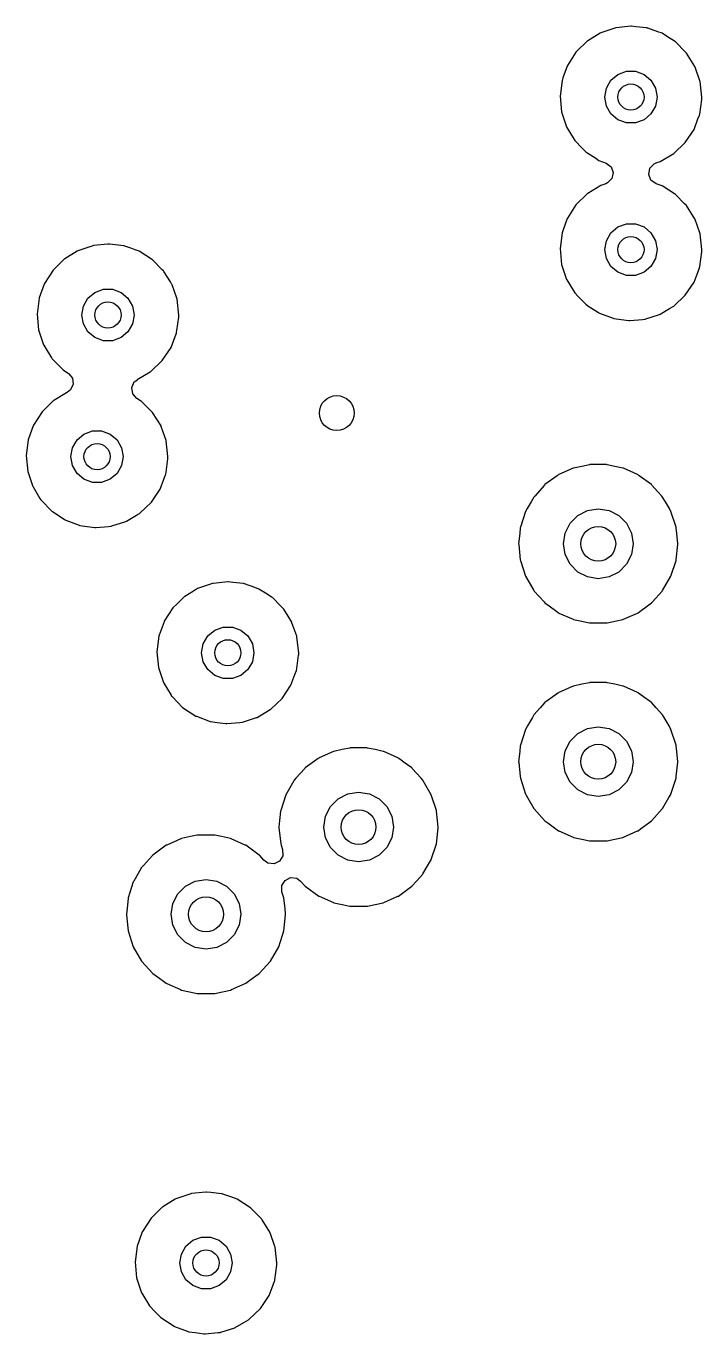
# Model space of a CAD drawing. Extents: x 1.86 to 8.44, y -4.92 to -0.87.
# Drawn here: x 4.968 to 5.273, y -2.837 to -2.247 of the extents above; entities that cross this region are included whole.
import ezdxf

# ---------------------------------------------------------------- set-up
doc = ezdxf.new("R2010")
doc.units = 0
doc.header["$MEASUREMENT"] = 0
doc.layers.add('BLACK', color=7, linetype='CONTINUOUS')

msp = doc.modelspace()

# ---------------------------------------------------------------- linework, layer by layer
at = {"layer": 'BLACK', "linetype": 'CONTINUOUS'}
for p, q in [((5.22719, -2.24975), (5.22166, -2.25316)), ((5.2275, -2.24956), (5.22719, -2.24975)), ((5.23426, -2.24726), (5.2275, -2.24956)), ((5.23454, -2.24723), (5.23426, -2.24726)), ((5.24109, -2.24654), (5.23454, -2.24723)), ((5.23454, -2.24723), (5.23454, -2.24723)), ((5.24137, -2.24651), (5.24109, -2.24654)), ((5.24109, -2.24654), (5.24109, -2.24654)), ((5.24333, -2.24675), (5.24137, -2.24651)), ((5.24818, -2.24732), (5.24333, -2.24675)), ((5.24846, -2.24736), (5.24818, -2.24732)), ((5.24818, -2.24732), (5.24818, -2.24732)), ((5.24872, -2.24745), (5.24846, -2.24736)), ((5.25332, -2.24909), (5.24872, -2.24745)), ((5.24872, -2.24745), (5.24872, -2.24745)), ((5.25518, -2.24975), (5.25332, -2.24909)), ((5.25765, -2.25132), (5.25518, -2.24975)), ((5.22122, -2.2535), (5.2169, -2.25772)), ((5.22142, -2.2533), (5.22122, -2.2535)), ((5.22122, -2.2535), (5.22122, -2.2535)), ((5.22166, -2.25316), (5.22142, -2.2533)), ((5.22166, -2.25316), (5.22166, -2.25316)), ((5.26078, -2.2533), (5.25765, -2.25132)), ((5.26121, -2.25358), (5.26078, -2.2533)), ((5.26141, -2.25378), (5.26121, -2.25358)), ((5.26571, -2.2581), (5.26141, -2.25378)), ((5.26141, -2.25378), (5.26141, -2.25378)), ((5.21632, -2.2583), (5.21245, -2.2643)), ((5.2169, -2.25772), (5.21632, -2.2583)), ((5.26625, -2.25865), (5.26571, -2.2581)), ((5.27003, -2.2647), (5.26625, -2.25865)), ((5.21236, -2.26456), (5.21044, -2.26981)), ((5.21245, -2.2643), (5.21236, -2.26456)), ((5.21236, -2.26456), (5.21236, -2.26456)), ((5.23524, -2.26831), (5.23909, -2.26691)), ((5.23909, -2.26691), (5.24319, -2.26691)), ((5.24319, -2.26691), (5.24705, -2.26831)), ((5.27012, -2.26496), (5.27003, -2.2647)), ((5.27229, -2.27118), (5.27012, -2.26496)), ((5.27012, -2.26496), (5.27012, -2.26496)), ((5.21001, -2.27101), (5.20911, -2.2781)), ((5.21044, -2.26981), (5.21001, -2.27101)), ((5.23004, -2.2745), (5.23209, -2.27095)), ((5.23209, -2.27095), (5.23524, -2.26831)), ((5.24705, -2.26831), (5.25019, -2.27095)), ((5.25019, -2.27095), (5.25224, -2.2745)), ((5.27238, -2.27145), (5.27229, -2.27118)), ((5.27317, -2.27854), (5.27238, -2.27145)), ((5.20911, -2.2781), (5.20981, -2.2852)), ((5.22933, -2.27854), (5.23004, -2.2745)), ((5.23004, -2.28258), (5.22933, -2.27854)), ((5.25224, -2.2745), (5.25295, -2.27854)), ((5.25295, -2.27854), (5.25224, -2.28258)), ((5.27221, -2.28623), (5.27314, -2.27959)), ((5.27314, -2.27959), (5.27316, -2.27944)), ((5.27314, -2.27959), (5.27314, -2.27959)), ((5.27316, -2.27944), (5.27317, -2.27854)), ((5.20981, -2.2852), (5.21206, -2.29198)), ((5.23209, -2.28614), (5.23004, -2.28258)), ((5.25224, -2.28258), (5.25019, -2.28614)), ((5.23524, -2.28877), (5.23209, -2.28614)), ((5.23909, -2.29017), (5.23524, -2.28877)), ((5.24319, -2.29017), (5.23909, -2.29017)), ((5.24705, -2.28877), (5.24319, -2.29017)), ((5.25019, -2.28614), (5.24705, -2.28877)), ((5.26963, -2.29319), (5.27143, -2.28844)), ((5.27143, -2.28844), (5.27207, -2.28677)), ((5.27207, -2.28677), (5.27217, -2.28651)), ((5.27207, -2.28677), (5.27207, -2.28677)), ((5.27217, -2.28651), (5.27221, -2.28623)), ((5.21206, -2.29198), (5.21221, -2.29222)), ((5.21221, -2.29222), (5.21221, -2.29222)), ((5.21221, -2.29222), (5.21505, -2.29691)), ((5.21505, -2.29691), (5.21576, -2.29809)), ((5.26568, -2.29913), (5.26963, -2.29319)), ((5.21576, -2.29809), (5.21596, -2.29829)), ((5.21596, -2.29829), (5.21596, -2.29829)), ((5.21596, -2.29829), (5.21898, -2.30142)), ((5.21898, -2.30142), (5.22072, -2.30322)), ((5.22072, -2.30322), (5.2217, -2.30387)), ((5.26051, -2.30406), (5.26568, -2.29913)), ((5.2217, -2.30387), (5.22523, -2.30617)), ((5.22523, -2.30617), (5.2267, -2.30713)), ((5.2267, -2.30713), (5.22992, -2.30833)), ((5.22992, -2.30833), (5.23216, -2.31001)), ((5.24974, -2.3107), (5.25169, -2.30869)), ((5.25169, -2.30869), (5.2526, -2.30829)), ((5.2526, -2.30829), (5.25437, -2.30771)), ((5.25437, -2.30771), (5.26051, -2.30406)), ((5.23216, -2.31001), (5.23314, -2.31262)), ((5.23314, -2.31262), (5.23255, -2.31536)), ((5.24919, -2.31344), (5.24974, -2.3107)), ((5.2502, -2.31604), (5.24919, -2.31344)), ((5.22557, -2.31965), (5.22166, -2.32205)), ((5.2275, -2.31846), (5.22557, -2.31965)), ((5.22936, -2.31782), (5.2275, -2.31846)), ((5.22979, -2.31768), (5.22936, -2.31782)), ((5.23057, -2.31733), (5.22979, -2.31768)), ((5.23255, -2.31536), (5.23057, -2.31733)), ((5.25247, -2.31768), (5.2502, -2.31604)), ((5.253, -2.31787), (5.25247, -2.31768)), ((5.25518, -2.31865), (5.253, -2.31787)), ((5.25819, -2.32056), (5.25518, -2.31865)), ((5.26082, -2.32222), (5.25819, -2.32056)), ((5.21656, -2.32696), (5.21632, -2.3272)), ((5.22122, -2.32239), (5.21656, -2.32696)), ((5.22142, -2.3222), (5.22122, -2.32239)), ((5.22122, -2.32239), (5.22122, -2.32239)), ((5.22166, -2.32205), (5.22142, -2.3222)), ((5.22166, -2.32205), (5.22166, -2.32205)), ((5.26121, -2.32248), (5.26082, -2.32222)), ((5.26141, -2.32267), (5.26121, -2.32248)), ((5.2654, -2.3267), (5.26141, -2.32267)), ((5.26141, -2.32267), (5.26141, -2.32267)), ((5.26625, -2.32754), (5.2654, -2.3267)), ((5.21632, -2.3272), (5.21245, -2.3332)), ((5.26945, -2.33268), (5.26625, -2.32754)), ((5.27003, -2.3336), (5.26945, -2.33268)), ((5.21052, -2.33851), (5.21001, -2.33991)), ((5.21236, -2.33346), (5.21052, -2.33851)), ((5.21245, -2.3332), (5.21236, -2.33346)), ((5.21236, -2.33346), (5.21236, -2.33346)), ((5.23209, -2.33985), (5.23524, -2.33721)), ((5.23524, -2.33721), (5.23909, -2.33581)), ((5.23909, -2.33581), (5.24319, -2.33581)), ((5.24319, -2.33581), (5.24705, -2.33721)), ((5.24705, -2.33721), (5.25019, -2.33985)), ((5.27012, -2.33386), (5.27003, -2.3336)), ((5.27223, -2.33992), (5.27012, -2.33386)), ((5.27012, -2.33386), (5.27012, -2.33386)), ((5.21001, -2.33991), (5.20911, -2.34699)), ((5.22933, -2.34744), (5.23004, -2.3434)), ((5.23004, -2.3434), (5.23209, -2.33985)), ((5.25019, -2.33985), (5.25224, -2.3434)), ((5.25224, -2.3434), (5.25295, -2.34744)), ((5.27238, -2.34034), (5.27223, -2.33992)), ((5.27317, -2.34744), (5.27238, -2.34034)), ((4.99105, -2.34813), (4.98544, -2.35158)), ((4.99128, -2.34798), (4.99105, -2.34813)), ((4.99804, -2.34568), (4.99128, -2.34798)), ((4.99832, -2.34565), (4.99804, -2.34568)), ((5.00487, -2.34497), (4.99832, -2.34565)), ((4.99832, -2.34565), (4.99832, -2.34565)), ((5.00514, -2.34494), (5.00487, -2.34497)), ((5.00487, -2.34497), (5.00487, -2.34497)), ((5.00582, -2.34502), (5.00514, -2.34494)), ((5.01196, -2.34575), (5.00582, -2.34502)), ((5.01224, -2.34578), (5.01196, -2.34575)), ((5.01196, -2.34575), (5.01196, -2.34575)), ((5.0125, -2.34588), (5.01224, -2.34578)), ((5.01564, -2.34699), (5.0125, -2.34588)), ((5.0125, -2.34588), (5.0125, -2.34588)), ((5.01715, -2.34753), (5.01564, -2.34699)), ((5.01896, -2.34818), (5.01715, -2.34753)), ((5.02206, -2.35014), (5.01896, -2.34818)), ((5.02456, -2.35173), (5.02206, -2.35014)), ((5.20911, -2.34699), (5.20981, -2.3541)), ((5.23004, -2.35148), (5.22933, -2.34744)), ((5.25295, -2.34744), (5.25224, -2.35148)), ((5.27221, -2.35513), (5.27314, -2.34849)), ((5.27314, -2.34849), (5.27316, -2.34834)), ((5.27314, -2.34849), (5.27314, -2.34849)), ((5.27316, -2.34834), (5.27317, -2.34744)), ((4.9803, -2.35653), (4.9801, -2.35672)), ((4.985, -2.35192), (4.9803, -2.35653)), ((4.9852, -2.35173), (4.985, -2.35192)), ((4.985, -2.35192), (4.985, -2.35192)), ((4.98544, -2.35158), (4.9852, -2.35173)), ((4.98544, -2.35158), (4.98544, -2.35158)), ((5.02499, -2.352), (5.02456, -2.35173)), ((5.02519, -2.3522), (5.02499, -2.352)), ((5.02946, -2.3565), (5.02519, -2.3522)), ((5.02519, -2.3522), (5.02519, -2.3522)), ((5.03002, -2.35707), (5.02946, -2.3565)), ((5.20981, -2.3541), (5.21206, -2.36088)), ((5.23209, -2.35503), (5.23004, -2.35148)), ((5.23524, -2.35767), (5.23209, -2.35503)), ((5.25019, -2.35503), (5.24705, -2.35767)), ((5.25224, -2.35148), (5.25019, -2.35503)), ((5.27147, -2.35725), (5.27207, -2.35567)), ((5.27207, -2.35567), (5.27217, -2.35541)), ((5.27207, -2.35567), (5.27207, -2.35567)), ((5.27217, -2.35541), (5.27221, -2.35513)), ((4.9801, -2.35672), (4.97623, -2.36273)), ((5.03017, -2.35731), (5.03002, -2.35707)), ((5.0331, -2.36199), (5.03017, -2.35731)), ((5.03381, -2.36313), (5.0331, -2.36199)), ((5.21206, -2.36088), (5.21221, -2.36111)), ((5.21221, -2.36111), (5.21221, -2.36111)), ((5.21221, -2.36111), (5.21501, -2.36574)), ((5.23909, -2.35907), (5.23524, -2.35767)), ((5.24319, -2.35907), (5.23909, -2.35907)), ((5.24705, -2.35767), (5.24319, -2.35907)), ((5.26568, -2.36803), (5.26963, -2.36208)), ((5.26963, -2.36208), (5.27147, -2.35725)), ((4.97613, -2.36299), (4.97388, -2.36918)), ((4.97623, -2.36273), (4.97613, -2.36299)), ((4.97613, -2.36299), (4.97613, -2.36299)), ((4.99587, -2.36938), (4.99902, -2.36674)), ((4.99902, -2.36674), (5.00287, -2.36534)), ((5.00287, -2.36534), (5.00697, -2.36534)), ((5.00697, -2.36534), (5.01083, -2.36674)), ((5.01083, -2.36674), (5.01397, -2.36938)), ((5.0339, -2.36339), (5.03381, -2.36313)), ((5.03601, -2.36944), (5.0339, -2.36339)), ((5.0339, -2.36339), (5.0339, -2.36339)), ((5.21501, -2.36574), (5.21576, -2.36699)), ((5.21576, -2.36699), (5.21596, -2.36718)), ((5.21596, -2.36718), (5.21596, -2.36718)), ((5.21596, -2.36718), (5.21712, -2.36839)), ((5.21712, -2.36839), (5.22072, -2.37212)), ((5.26051, -2.37296), (5.26568, -2.36803)), ((4.97379, -2.36944), (4.97289, -2.37652)), ((4.97388, -2.36918), (4.97379, -2.36944)), ((4.99311, -2.37697), (4.99382, -2.37293)), ((4.99382, -2.37293), (4.99587, -2.36938)), ((5.01397, -2.36938), (5.01602, -2.37293)), ((5.01602, -2.37293), (5.01673, -2.37697)), ((5.03616, -2.36987), (5.03601, -2.36944)), ((5.03695, -2.37697), (5.03616, -2.36987)), ((5.22072, -2.37212), (5.2217, -2.37276)), ((5.2217, -2.37276), (5.22642, -2.37585)), ((5.25437, -2.37661), (5.25859, -2.3741)), ((5.25859, -2.3741), (5.26027, -2.3731)), ((5.26027, -2.3731), (5.26051, -2.37296)), ((5.26027, -2.3731), (5.26027, -2.3731)), ((4.97289, -2.37652), (4.97359, -2.38363)), ((4.99382, -2.38101), (4.99311, -2.37697)), ((5.01673, -2.37697), (5.01602, -2.38101)), ((5.03609, -2.38393), (5.03692, -2.37802)), ((5.03692, -2.37802), (5.03694, -2.37786)), ((5.03692, -2.37802), (5.03692, -2.37802)), ((5.03694, -2.37786), (5.03695, -2.37728)), ((5.03695, -2.37712), (5.03695, -2.37697)), ((5.03695, -2.37728), (5.03695, -2.37712)), ((5.03695, -2.37712), (5.03695, -2.37712)), ((5.22642, -2.37585), (5.2267, -2.37603)), ((5.2267, -2.37603), (5.22696, -2.37613)), ((5.22696, -2.37613), (5.22696, -2.37613)), ((5.22696, -2.37613), (5.23313, -2.37842)), ((5.23313, -2.37842), (5.23313, -2.37842)), ((5.23313, -2.37842), (5.23339, -2.37852)), ((5.23339, -2.37852), (5.23669, -2.37896)), ((5.23669, -2.37896), (5.2402, -2.37943)), ((5.2402, -2.37943), (5.2402, -2.37943)), ((5.2402, -2.37943), (5.24047, -2.37947)), ((5.24047, -2.37947), (5.24075, -2.37944)), ((5.24075, -2.37944), (5.24636, -2.37893)), ((5.24075, -2.37944), (5.24075, -2.37944)), ((5.24636, -2.37893), (5.24758, -2.37882)), ((5.24758, -2.37882), (5.24785, -2.37873)), ((5.24785, -2.37873), (5.25411, -2.3767)), ((5.24785, -2.37873), (5.24785, -2.37873)), ((5.25411, -2.3767), (5.25437, -2.37661)), ((5.25411, -2.3767), (5.25411, -2.3767)), ((4.97359, -2.38363), (4.97584, -2.3904)), ((4.99587, -2.38456), (4.99382, -2.38101)), ((4.99902, -2.3872), (4.99587, -2.38456)), ((5.01397, -2.38456), (5.01083, -2.3872)), ((5.01602, -2.38101), (5.01397, -2.38456)), ((5.03529, -2.38668), (5.03585, -2.38519)), ((5.03585, -2.38519), (5.03595, -2.38493)), ((5.03585, -2.38519), (5.03585, -2.38519)), ((5.03595, -2.38493), (5.03609, -2.38393)), ((4.97584, -2.3904), (4.97599, -2.39064)), ((4.97599, -2.39064), (4.97599, -2.39064)), ((4.97599, -2.39064), (4.9794, -2.39627)), ((5.00287, -2.3886), (4.99902, -2.3872)), ((5.00697, -2.3886), (5.00287, -2.3886)), ((5.01083, -2.3872), (5.00697, -2.3886)), ((5.02946, -2.39756), (5.03341, -2.39161)), ((5.03341, -2.39161), (5.03529, -2.38668)), ((4.9794, -2.39627), (4.97954, -2.39651)), ((4.97954, -2.39651), (4.97973, -2.39671)), ((4.97973, -2.39671), (4.97974, -2.39671)), ((4.97974, -2.39671), (4.98129, -2.39832)), ((5.02429, -2.40248), (5.02946, -2.39756)), ((4.98129, -2.39832), (4.9845, -2.40165)), ((4.9845, -2.40165), (4.98474, -2.4018)), ((4.98474, -2.4018), (4.98474, -2.4018)), ((4.98474, -2.4018), (4.98705, -2.40332)), ((4.98705, -2.40332), (4.98886, -2.40544)), ((5.01815, -2.40614), (5.02405, -2.40263)), ((5.02405, -2.40263), (5.02429, -2.40248)), ((5.02405, -2.40263), (5.02405, -2.40263)), ((4.98924, -2.40821), (4.98806, -2.41075)), ((4.98886, -2.40544), (4.98924, -2.40821)), ((5.01569, -2.40976), (5.01683, -2.40722)), ((5.0161, -2.41253), (5.01569, -2.40976)), ((5.01683, -2.40722), (5.01819, -2.4062)), ((5.01819, -2.4062), (5.01815, -2.40614)), ((4.98052, -2.41556), (4.98028, -2.4157)), ((4.98613, -2.41211), (4.98052, -2.41556)), ((4.98052, -2.41556), (4.98052, -2.41556)), ((4.98636, -2.41196), (4.98613, -2.41211)), ((4.98613, -2.41211), (4.98613, -2.41211)), ((4.9865, -2.41191), (4.98636, -2.41196)), ((4.98806, -2.41075), (4.9865, -2.41191)), ((5.01794, -2.41463), (5.0161, -2.41253)), ((5.01963, -2.4157), (5.01794, -2.41463)), ((4.97518, -2.4207), (4.97131, -2.4267)), ((4.97537, -2.42051), (4.97518, -2.4207)), ((4.98008, -2.4159), (4.97537, -2.42051)), ((4.98028, -2.4157), (4.98008, -2.4159)), ((4.98008, -2.4159), (4.98008, -2.4159)), ((5.02007, -2.41598), (5.01963, -2.4157)), ((5.02027, -2.41618), (5.02007, -2.41598)), ((5.02456, -2.42051), (5.02027, -2.41618)), ((5.02027, -2.41618), (5.02027, -2.41618)), ((5.0251, -2.42105), (5.02456, -2.42051)), ((5.02889, -2.4271), (5.0251, -2.42105)), ((4.97121, -2.42696), (4.96903, -2.43297)), ((4.97131, -2.4267), (4.97121, -2.42696)), ((4.97121, -2.42696), (4.97121, -2.42696)), ((5.02898, -2.42737), (5.02889, -2.4271)), ((5.03114, -2.43359), (5.02898, -2.42737)), ((5.02898, -2.42737), (5.02898, -2.42737)), ((4.96903, -2.43297), (4.96887, -2.43341)), ((4.9889, -2.43691), (4.99095, -2.43335)), ((4.99095, -2.43335), (4.99409, -2.43072)), ((4.99409, -2.43072), (4.99795, -2.42931)), ((4.99795, -2.42931), (5.00205, -2.42931)), ((5.00205, -2.42931), (5.00591, -2.43072)), ((5.00591, -2.43072), (5.00905, -2.43335)), ((5.00905, -2.43335), (5.0111, -2.43691)), ((4.96887, -2.43341), (4.96797, -2.4405)), ((4.98819, -2.44094), (4.9889, -2.43691)), ((5.0111, -2.43691), (5.01181, -2.44094)), ((5.03124, -2.43385), (5.03114, -2.43359)), ((5.03203, -2.44094), (5.03124, -2.43385)), ((4.96797, -2.4405), (4.96867, -2.4476)), ((4.9889, -2.44498), (4.98819, -2.44094)), ((4.99095, -2.44854), (4.9889, -2.44498)), ((5.0111, -2.44498), (5.00905, -2.44854)), ((5.01181, -2.44094), (5.0111, -2.44498)), ((5.03116, -2.44796), (5.032, -2.44199)), ((5.032, -2.44199), (5.03202, -2.44184)), ((5.032, -2.44199), (5.032, -2.44199)), ((5.03202, -2.44184), (5.03203, -2.44094)), ((5.22236, -2.4446), (5.21894, -2.44533)), ((5.22262, -2.44455), (5.22236, -2.4446)), ((5.22236, -2.4446), (5.22236, -2.4446)), ((5.23014, -2.44455), (5.22262, -2.44455)), ((5.23039, -2.4446), (5.23014, -2.44455)), ((5.23381, -2.44533), (5.23039, -2.4446)), ((5.23039, -2.4446), (5.23039, -2.4446)), ((4.96867, -2.4476), (4.97092, -2.45438)), ((4.99409, -2.45117), (4.99095, -2.44854)), ((5.00905, -2.44854), (5.00591, -2.45117)), ((5.02849, -2.45559), (5.03021, -2.45105)), ((5.03021, -2.45105), (5.03093, -2.44917)), ((5.03093, -2.44917), (5.03103, -2.44891)), ((5.03093, -2.44917), (5.03093, -2.44917)), ((5.03103, -2.44891), (5.03116, -2.44796)), ((5.20788, -2.44954), (5.20231, -2.45359)), ((5.20819, -2.44932), (5.20788, -2.44954)), ((5.2084, -2.44917), (5.20819, -2.44932)), ((5.20819, -2.44932), (5.20819, -2.44932)), ((5.20863, -2.44906), (5.2084, -2.44917)), ((5.21503, -2.44622), (5.20863, -2.44906)), ((5.20863, -2.44906), (5.20863, -2.44906)), ((5.21526, -2.44611), (5.21503, -2.44622)), ((5.21503, -2.44622), (5.21503, -2.44622)), ((5.21894, -2.44533), (5.21526, -2.44611)), ((5.23749, -2.44611), (5.23381, -2.44533)), ((5.23773, -2.44622), (5.23749, -2.44611)), ((5.24412, -2.44906), (5.23773, -2.44622)), ((5.23773, -2.44622), (5.23773, -2.44622)), ((5.24436, -2.44917), (5.24412, -2.44906)), ((5.24412, -2.44906), (5.24412, -2.44906)), ((5.24457, -2.44932), (5.24436, -2.44917)), ((5.24487, -2.44954), (5.24457, -2.44932)), ((5.24457, -2.44932), (5.24457, -2.44932)), ((5.25044, -2.45359), (5.24487, -2.44954)), ((4.97092, -2.45438), (4.97107, -2.45462)), ((4.97107, -2.45462), (4.97107, -2.45462)), ((4.97107, -2.45462), (4.9742, -2.4598)), ((4.99795, -2.45258), (4.99409, -2.45117)), ((5.00205, -2.45258), (4.99795, -2.45258)), ((5.00591, -2.45117), (5.00205, -2.45258)), ((5.02454, -2.46153), (5.02849, -2.45559)), ((5.20214, -2.45378), (5.19766, -2.45876)), ((5.20231, -2.45359), (5.20214, -2.45378)), ((5.20214, -2.45378), (5.20214, -2.45378)), ((5.25062, -2.45378), (5.25044, -2.45359)), ((5.25317, -2.45662), (5.25062, -2.45378)), ((5.25062, -2.45378), (5.25062, -2.45378)), ((5.2551, -2.45876), (5.25317, -2.45662)), ((4.9742, -2.4598), (4.97462, -2.46049)), ((4.97462, -2.46049), (4.97958, -2.46563)), ((5.01937, -2.46646), (5.02454, -2.46153)), ((5.19602, -2.46137), (5.19424, -2.46444)), ((5.19728, -2.45918), (5.19602, -2.46137)), ((5.19766, -2.45876), (5.19728, -2.45918)), ((5.25547, -2.45918), (5.2551, -2.45876)), ((5.25674, -2.46137), (5.25547, -2.45918)), ((5.25851, -2.46444), (5.25674, -2.46137)), ((4.97958, -2.46563), (4.97981, -2.46578)), ((4.97981, -2.46578), (4.9851, -2.46924)), ((5.01323, -2.47012), (5.01774, -2.46743)), ((5.01774, -2.46743), (5.01913, -2.4666)), ((5.01913, -2.4666), (5.01937, -2.46646)), ((5.01913, -2.4666), (5.01913, -2.4666)), ((5.19352, -2.46569), (5.1912, -2.47284)), ((5.19424, -2.46444), (5.19352, -2.46569)), ((5.21364, -2.47106), (5.21712, -2.46757)), ((5.21712, -2.46757), (5.22151, -2.46534)), ((5.22151, -2.46534), (5.22638, -2.46457)), ((5.22638, -2.46457), (5.23124, -2.46534)), ((5.23124, -2.46534), (5.23563, -2.46757)), ((5.23563, -2.46757), (5.23912, -2.47106)), ((5.25923, -2.46569), (5.25851, -2.46444)), ((5.26156, -2.47284), (5.25923, -2.46569)), ((4.9851, -2.46924), (4.98556, -2.46954)), ((4.98556, -2.46954), (4.98582, -2.46963)), ((4.98582, -2.46963), (4.98582, -2.46963)), ((4.98582, -2.46963), (4.99199, -2.47193)), ((4.99199, -2.47193), (4.99199, -2.47193)), ((4.99199, -2.47193), (4.99225, -2.47203)), ((4.99225, -2.47203), (4.99555, -2.47247)), ((4.99555, -2.47247), (4.99905, -2.47293)), ((4.99905, -2.47293), (4.99905, -2.47293)), ((4.99905, -2.47293), (4.99933, -2.47297)), ((4.99933, -2.47297), (4.99961, -2.47294)), ((4.99961, -2.47294), (5.00521, -2.47243)), ((4.99961, -2.47294), (4.99961, -2.47294)), ((5.00521, -2.47243), (5.00644, -2.47232)), ((5.00644, -2.47232), (5.0067, -2.47224)), ((5.0067, -2.47224), (5.01297, -2.4702)), ((5.0067, -2.47224), (5.0067, -2.47224)), ((5.01297, -2.4702), (5.01323, -2.47012)), ((5.01297, -2.4702), (5.01297, -2.4702)), ((5.19117, -2.4731), (5.1909, -2.47566)), ((5.1912, -2.47284), (5.19117, -2.4731)), ((5.19117, -2.4731), (5.19117, -2.4731)), ((5.2114, -2.47545), (5.21364, -2.47106)), ((5.23912, -2.47106), (5.24136, -2.47545)), ((5.26158, -2.4731), (5.26156, -2.47284)), ((5.26185, -2.47566), (5.26158, -2.4731)), ((5.26158, -2.4731), (5.26158, -2.4731)), ((5.1909, -2.47566), (5.19041, -2.48031)), ((5.19041, -2.48031), (5.19044, -2.48057)), ((5.19044, -2.48057), (5.19117, -2.48751)), ((5.21063, -2.48031), (5.2114, -2.47545)), ((5.2114, -2.48518), (5.21063, -2.48031)), ((5.24136, -2.47545), (5.24213, -2.48031)), ((5.24213, -2.48031), (5.24136, -2.48518)), ((5.26159, -2.48751), (5.26232, -2.48057)), ((5.26234, -2.48031), (5.26185, -2.47566)), ((5.26232, -2.48057), (5.26234, -2.48031)), ((5.21364, -2.48957), (5.2114, -2.48518)), ((5.24136, -2.48518), (5.23912, -2.48957)), ((5.19117, -2.48751), (5.1912, -2.48779)), ((5.1912, -2.48779), (5.19352, -2.49494)), ((5.21712, -2.49306), (5.21364, -2.48957)), ((5.23912, -2.48957), (5.23563, -2.49306)), ((5.25923, -2.49494), (5.26156, -2.48779)), ((5.26156, -2.48779), (5.26159, -2.48751)), ((5.05218, -2.49824), (5.04542, -2.50054)), ((5.05245, -2.49821), (5.05218, -2.49824)), ((5.059, -2.49753), (5.05245, -2.49821)), ((5.05245, -2.49821), (5.05245, -2.49821)), ((5.05928, -2.4975), (5.059, -2.49753)), ((5.059, -2.49753), (5.059, -2.49753)), ((5.06125, -2.49773), (5.05928, -2.4975)), ((5.06609, -2.49831), (5.06125, -2.49773)), ((5.06637, -2.49834), (5.06609, -2.49831)), ((5.06609, -2.49831), (5.06609, -2.49831)), ((5.06663, -2.49843), (5.06637, -2.49834)), ((5.19352, -2.49494), (5.19728, -2.50145)), ((5.22151, -2.49529), (5.21712, -2.49306)), ((5.22638, -2.49606), (5.22151, -2.49529)), ((5.23124, -2.49529), (5.22638, -2.49606)), ((5.23563, -2.49306), (5.23124, -2.49529)), ((5.25547, -2.50145), (5.25923, -2.49494)), ((5.03957, -2.50414), (5.03933, -2.50429)), ((5.04362, -2.50165), (5.03957, -2.50414)), ((5.03957, -2.50414), (5.03957, -2.50414)), ((5.04542, -2.50054), (5.04362, -2.50165)), ((5.07133, -2.50011), (5.06663, -2.49843)), ((5.06663, -2.49843), (5.06663, -2.49843)), ((5.0731, -2.50074), (5.07133, -2.50011)), ((5.07607, -2.50262), (5.0731, -2.50074)), ((5.07869, -2.50429), (5.07607, -2.50262)), ((5.19728, -2.50145), (5.19746, -2.50165)), ((5.19746, -2.50165), (5.19746, -2.50165)), ((5.19746, -2.50165), (5.2019, -2.50659)), ((5.25085, -2.50659), (5.2553, -2.50165)), ((5.2553, -2.50165), (5.25547, -2.50145)), ((5.2553, -2.50165), (5.2553, -2.50165)), ((5.03423, -2.50928), (5.03036, -2.51528)), ((5.03611, -2.50745), (5.03423, -2.50928)), ((5.03914, -2.50448), (5.03611, -2.50745)), ((5.03933, -2.50429), (5.03914, -2.50448)), ((5.03914, -2.50448), (5.03914, -2.50448)), ((5.07913, -2.50456), (5.07869, -2.50429)), ((5.07932, -2.50476), (5.07913, -2.50456)), ((5.08276, -2.50822), (5.07932, -2.50476)), ((5.07932, -2.50476), (5.07932, -2.50476)), ((5.08416, -2.50963), (5.08276, -2.50822)), ((5.08431, -2.50987), (5.08416, -2.50963)), ((5.08627, -2.51302), (5.08431, -2.50987)), ((5.2019, -2.50659), (5.20231, -2.50704)), ((5.20231, -2.50704), (5.20415, -2.50838)), ((5.20415, -2.50838), (5.20763, -2.51091)), ((5.24512, -2.51091), (5.24861, -2.50838)), ((5.24861, -2.50838), (5.25044, -2.50704)), ((5.25044, -2.50704), (5.25085, -2.50659)), ((5.03027, -2.51555), (5.02808, -2.52156)), ((5.03036, -2.51528), (5.03027, -2.51555)), ((5.03027, -2.51555), (5.03027, -2.51555)), ((5.08794, -2.51569), (5.08627, -2.51302)), ((5.08803, -2.51595), (5.08794, -2.51569)), ((5.09018, -2.5221), (5.08803, -2.51595)), ((5.08803, -2.51595), (5.08803, -2.51595)), ((5.20763, -2.51091), (5.2084, -2.51146)), ((5.2084, -2.51146), (5.20863, -2.51157)), ((5.20863, -2.51157), (5.20863, -2.51157)), ((5.20863, -2.51157), (5.21503, -2.51441)), ((5.21503, -2.51441), (5.21526, -2.51452)), ((5.21526, -2.51452), (5.21816, -2.51513)), ((5.21816, -2.51513), (5.22236, -2.51603)), ((5.22236, -2.51603), (5.22236, -2.51603)), ((5.22236, -2.51603), (5.22262, -2.51608)), ((5.22262, -2.51608), (5.23014, -2.51608)), ((5.23014, -2.51608), (5.23039, -2.51603)), ((5.23039, -2.51603), (5.2346, -2.51513)), ((5.23039, -2.51603), (5.23039, -2.51603)), ((5.2346, -2.51513), (5.23749, -2.51452)), ((5.23749, -2.51452), (5.23773, -2.51441)), ((5.23773, -2.51441), (5.24412, -2.51157)), ((5.24412, -2.51157), (5.24436, -2.51146)), ((5.24412, -2.51157), (5.24412, -2.51157)), ((5.24436, -2.51146), (5.24512, -2.51091)), ((5.02808, -2.52156), (5.02792, -2.522)), ((5.04796, -2.52549), (5.05001, -2.52194)), ((5.05001, -2.52194), (5.05315, -2.5193)), ((5.05315, -2.5193), (5.057, -2.5179)), ((5.057, -2.5179), (5.06111, -2.5179)), ((5.06111, -2.5179), (5.06496, -2.5193)), ((5.06496, -2.5193), (5.0681, -2.52194)), ((5.0681, -2.52194), (5.07015, -2.52549)), ((5.02792, -2.522), (5.02703, -2.52908)), ((5.04724, -2.52953), (5.04796, -2.52549)), ((5.07015, -2.52549), (5.07087, -2.52953)), ((5.09029, -2.52243), (5.09018, -2.5221)), ((5.09109, -2.52953), (5.09029, -2.52243)), ((5.02703, -2.52908), (5.02772, -2.53619)), ((5.04796, -2.53357), (5.04724, -2.52953)), ((5.05001, -2.53712), (5.04796, -2.53357)), ((5.07015, -2.53357), (5.0681, -2.53712)), ((5.07087, -2.52953), (5.07015, -2.53357)), ((5.09021, -2.53657), (5.09105, -2.53058)), ((5.09105, -2.53058), (5.09107, -2.53042)), ((5.09105, -2.53058), (5.09105, -2.53058)), ((5.09107, -2.53042), (5.09109, -2.52953)), ((5.02772, -2.53619), (5.02998, -2.54296)), ((5.05315, -2.53976), (5.05001, -2.53712)), ((5.0681, -2.53712), (5.06496, -2.53976)), ((5.08754, -2.54417), (5.08937, -2.53937)), ((5.08937, -2.53937), (5.09008, -2.53749)), ((5.09008, -2.53749), (5.09021, -2.53657)), ((5.02998, -2.54296), (5.03012, -2.5432)), ((5.03012, -2.5432), (5.03012, -2.5432)), ((5.03012, -2.5432), (5.03343, -2.54866)), ((5.057, -2.54116), (5.05315, -2.53976)), ((5.06111, -2.54116), (5.057, -2.54116)), ((5.06496, -2.53976), (5.06111, -2.54116)), ((5.08359, -2.55012), (5.08754, -2.54417)), ((5.21503, -2.54464), (5.20863, -2.54749)), ((5.21526, -2.54454), (5.21503, -2.54464)), ((5.21503, -2.54464), (5.21503, -2.54464)), ((5.21894, -2.54375), (5.21526, -2.54454)), ((5.22236, -2.54303), (5.21894, -2.54375)), ((5.22262, -2.54297), (5.22236, -2.54303)), ((5.22236, -2.54303), (5.22236, -2.54303)), ((5.23014, -2.54297), (5.22262, -2.54297)), ((5.23039, -2.54303), (5.23014, -2.54297)), ((5.23381, -2.54375), (5.23039, -2.54303)), ((5.23039, -2.54303), (5.23039, -2.54303)), ((5.23749, -2.54454), (5.23381, -2.54375)), ((5.23773, -2.54464), (5.23749, -2.54454)), ((5.24412, -2.54749), (5.23773, -2.54464)), ((5.23773, -2.54464), (5.23773, -2.54464)), ((5.03343, -2.54866), (5.03368, -2.54907)), ((5.03368, -2.54907), (5.03387, -2.54927)), ((5.03387, -2.54927), (5.03387, -2.54927)), ((5.03387, -2.54927), (5.03631, -2.5518)), ((5.07842, -2.55504), (5.08359, -2.55012)), ((5.20693, -2.54866), (5.20231, -2.55201)), ((5.20819, -2.54775), (5.20693, -2.54866)), ((5.2084, -2.54759), (5.20819, -2.54775)), ((5.20819, -2.54775), (5.20819, -2.54775)), ((5.20863, -2.54749), (5.2084, -2.54759)), ((5.20863, -2.54749), (5.20863, -2.54749)), ((5.24436, -2.54759), (5.24412, -2.54749)), ((5.24412, -2.54749), (5.24412, -2.54749)), ((5.24457, -2.54775), (5.24436, -2.54759)), ((5.24583, -2.54866), (5.24457, -2.54775)), ((5.24457, -2.54775), (5.24457, -2.54775)), ((5.25044, -2.55201), (5.24583, -2.54866)), ((5.03631, -2.5518), (5.03864, -2.55421)), ((5.03864, -2.55421), (5.04461, -2.55812)), ((5.07229, -2.5587), (5.07736, -2.55567)), ((5.07736, -2.55567), (5.07818, -2.55518)), ((5.07818, -2.55518), (5.07842, -2.55504)), ((5.07818, -2.55518), (5.07818, -2.55518)), ((5.2002, -2.55436), (5.19728, -2.5576)), ((5.20214, -2.55221), (5.2002, -2.55436)), ((5.20231, -2.55201), (5.20214, -2.55221)), ((5.20214, -2.55221), (5.20214, -2.55221)), ((5.25062, -2.55221), (5.25044, -2.55201)), ((5.25256, -2.55436), (5.25062, -2.55221)), ((5.25062, -2.55221), (5.25062, -2.55221)), ((5.25547, -2.5576), (5.25256, -2.55436)), ((5.04461, -2.55812), (5.04487, -2.55822)), ((5.04487, -2.55822), (5.04487, -2.55822)), ((5.04487, -2.55822), (5.05105, -2.56051)), ((5.05105, -2.56051), (5.05105, -2.56051)), ((5.05105, -2.56051), (5.05131, -2.56061)), ((5.05131, -2.56061), (5.05422, -2.561)), ((5.05422, -2.561), (5.05811, -2.56152)), ((5.05811, -2.56152), (5.05811, -2.56152)), ((5.05811, -2.56152), (5.05838, -2.56155)), ((5.05838, -2.56155), (5.05866, -2.56153)), ((5.05866, -2.56153), (5.06449, -2.561)), ((5.05866, -2.56153), (5.05866, -2.56153)), ((5.06449, -2.561), (5.0655, -2.56091)), ((5.0655, -2.56091), (5.06576, -2.56082)), ((5.06576, -2.56082), (5.07202, -2.55878)), ((5.06576, -2.56082), (5.06576, -2.56082)), ((5.07202, -2.55878), (5.07229, -2.5587)), ((5.07202, -2.55878), (5.07202, -2.55878)), ((5.1944, -2.56259), (5.19352, -2.56411)), ((5.19665, -2.5587), (5.1944, -2.56259)), ((5.19728, -2.5576), (5.19665, -2.5587)), ((5.22151, -2.56376), (5.22638, -2.56299)), ((5.22638, -2.56299), (5.23124, -2.56376)), ((5.25611, -2.5587), (5.25547, -2.5576)), ((5.25835, -2.56259), (5.25611, -2.5587)), ((5.25923, -2.56411), (5.25835, -2.56259)), ((5.19352, -2.56411), (5.1912, -2.57126)), ((5.21364, -2.56948), (5.21712, -2.566)), ((5.21712, -2.566), (5.22151, -2.56376)), ((5.23124, -2.56376), (5.23563, -2.566)), ((5.23563, -2.566), (5.23912, -2.56948)), ((5.26156, -2.57126), (5.25923, -2.56411)), ((5.10676, -2.57417), (5.10037, -2.57702)), ((5.107, -2.57406), (5.10676, -2.57417)), ((5.10676, -2.57417), (5.10676, -2.57417)), ((5.11067, -2.57328), (5.107, -2.57406)), ((5.1141, -2.57255), (5.11067, -2.57328)), ((5.11435, -2.5725), (5.1141, -2.57255)), ((5.1141, -2.57255), (5.1141, -2.57255)), ((5.12187, -2.5725), (5.11435, -2.5725)), ((5.12212, -2.57255), (5.12187, -2.5725)), ((5.12555, -2.57328), (5.12212, -2.57255)), ((5.12212, -2.57255), (5.12212, -2.57255)), ((5.12922, -2.57406), (5.12555, -2.57328)), ((5.12946, -2.57417), (5.12922, -2.57406)), ((5.13586, -2.57702), (5.12946, -2.57417)), ((5.12946, -2.57417), (5.12946, -2.57417)), ((5.1909, -2.5741), (5.19041, -2.57874)), ((5.19117, -2.57152), (5.1909, -2.5741)), ((5.1912, -2.57126), (5.19117, -2.57152)), ((5.19117, -2.57152), (5.19117, -2.57152)), ((5.21063, -2.57874), (5.2114, -2.57387)), ((5.2114, -2.57387), (5.21364, -2.56948)), ((5.23912, -2.56948), (5.24136, -2.57387)), ((5.24136, -2.57387), (5.24213, -2.57874)), ((5.26158, -2.57152), (5.26156, -2.57126)), ((5.26186, -2.5741), (5.26158, -2.57152)), ((5.26158, -2.57152), (5.26158, -2.57152)), ((5.26234, -2.57874), (5.26186, -2.5741)), ((5.09827, -2.57847), (5.09405, -2.58154)), ((5.09992, -2.57727), (5.09827, -2.57847)), ((5.10013, -2.57712), (5.09992, -2.57727)), ((5.09992, -2.57727), (5.09992, -2.57727)), ((5.10037, -2.57702), (5.10013, -2.57712)), ((5.10037, -2.57702), (5.10037, -2.57702)), ((5.13609, -2.57712), (5.13586, -2.57702)), ((5.13586, -2.57702), (5.13586, -2.57702)), ((5.1363, -2.57727), (5.13609, -2.57712)), ((5.13795, -2.57847), (5.1363, -2.57727)), ((5.1363, -2.57727), (5.1363, -2.57727)), ((5.13832, -2.57874), (5.13795, -2.57847)), ((5.14218, -2.58154), (5.13832, -2.57874)), ((5.19041, -2.57874), (5.19044, -2.579)), ((5.19044, -2.579), (5.19112, -2.58548)), ((5.2114, -2.58361), (5.21063, -2.57874)), ((5.24213, -2.57874), (5.24136, -2.58361)), ((5.26163, -2.58548), (5.26232, -2.579)), ((5.26232, -2.579), (5.26234, -2.57874)), ((5.08983, -2.58622), (5.08901, -2.58713)), ((5.09387, -2.58173), (5.08983, -2.58622)), ((5.09405, -2.58154), (5.09387, -2.58173)), ((5.09387, -2.58173), (5.09387, -2.58173)), ((5.14235, -2.58173), (5.14218, -2.58154)), ((5.14639, -2.58622), (5.14235, -2.58173)), ((5.14235, -2.58173), (5.14235, -2.58173)), ((5.14721, -2.58713), (5.14639, -2.58622)), ((5.19112, -2.58548), (5.1912, -2.58622)), ((5.1912, -2.58622), (5.19352, -2.59337)), ((5.21364, -2.588), (5.2114, -2.58361)), ((5.24136, -2.58361), (5.23912, -2.588)), ((5.25923, -2.59337), (5.26156, -2.58622)), ((5.26156, -2.58622), (5.26163, -2.58548)), ((5.08585, -2.59261), (5.08525, -2.59364)), ((5.08888, -2.58735), (5.08585, -2.59261)), ((5.08901, -2.58713), (5.08888, -2.58735)), ((5.11324, -2.59329), (5.11811, -2.59252)), ((5.11811, -2.59252), (5.12298, -2.59329)), ((5.14734, -2.58735), (5.14721, -2.58713)), ((5.15037, -2.59261), (5.14734, -2.58735)), ((5.15097, -2.59364), (5.15037, -2.59261)), ((5.21712, -2.59148), (5.21364, -2.588)), ((5.22151, -2.59372), (5.21712, -2.59148)), ((5.23563, -2.59148), (5.23124, -2.59372)), ((5.23912, -2.588), (5.23563, -2.59148)), ((5.08525, -2.59364), (5.08293, -2.60079)), ((5.10537, -2.59901), (5.10885, -2.59553)), ((5.10885, -2.59553), (5.11324, -2.59329)), ((5.12298, -2.59329), (5.12737, -2.59553)), ((5.12737, -2.59553), (5.13085, -2.59901)), ((5.15329, -2.60079), (5.15097, -2.59364)), ((5.19352, -2.59337), (5.19365, -2.59359)), ((5.19365, -2.59359), (5.19365, -2.59359)), ((5.19365, -2.59359), (5.19443, -2.59493)), ((5.19443, -2.59493), (5.19728, -2.59988)), ((5.22638, -2.59449), (5.22151, -2.59372)), ((5.23124, -2.59372), (5.22638, -2.59449)), ((5.25547, -2.59988), (5.25833, -2.59493)), ((5.25833, -2.59493), (5.2591, -2.59359)), ((5.2591, -2.59359), (5.25923, -2.59337)), ((5.2591, -2.59359), (5.2591, -2.59359)), ((5.0829, -2.60105), (5.08245, -2.60535)), ((5.08293, -2.60079), (5.0829, -2.60105)), ((5.0829, -2.60105), (5.0829, -2.60105)), ((5.10236, -2.60827), (5.10313, -2.6034)), ((5.10313, -2.6034), (5.10537, -2.59901)), ((5.13085, -2.59901), (5.13309, -2.6034)), ((5.13309, -2.6034), (5.13386, -2.60827)), ((5.15332, -2.60105), (5.15329, -2.60079)), ((5.15377, -2.60535), (5.15332, -2.60105)), ((5.15332, -2.60105), (5.15332, -2.60105)), ((5.19728, -2.59988), (5.19746, -2.60007)), ((5.19746, -2.60007), (5.19746, -2.60007)), ((5.19746, -2.60007), (5.20214, -2.60527)), ((5.25062, -2.60527), (5.2553, -2.60007)), ((5.2553, -2.60007), (5.25547, -2.59988)), ((5.2553, -2.60007), (5.2553, -2.60007)), ((5.08245, -2.60535), (5.08215, -2.60827)), ((5.08215, -2.60827), (5.08217, -2.60853)), ((5.08217, -2.60853), (5.0828, -2.61445)), ((5.10313, -2.61313), (5.10236, -2.60827)), ((5.13386, -2.60827), (5.13309, -2.61313)), ((5.15342, -2.61445), (5.15405, -2.60853)), ((5.15407, -2.60827), (5.15377, -2.60535)), ((5.15405, -2.60853), (5.15407, -2.60827)), ((5.20214, -2.60527), (5.20231, -2.60547)), ((5.20231, -2.60547), (5.20354, -2.60636)), ((5.20354, -2.60636), (5.20727, -2.60907)), ((5.20727, -2.60907), (5.2084, -2.60989)), ((5.2084, -2.60989), (5.20863, -2.60999)), ((5.20863, -2.60999), (5.20863, -2.60999)), ((5.20863, -2.60999), (5.21503, -2.61284)), ((5.23773, -2.61284), (5.24412, -2.60999)), ((5.24412, -2.60999), (5.24436, -2.60989)), ((5.24412, -2.60999), (5.24412, -2.60999)), ((5.24436, -2.60989), (5.24549, -2.60907)), ((5.24549, -2.60907), (5.24922, -2.60636)), ((5.24922, -2.60636), (5.25044, -2.60547)), ((5.25044, -2.60547), (5.25054, -2.60535)), ((5.25054, -2.60535), (5.25062, -2.60527)), ((5.03123, -2.61649), (5.02515, -2.62091)), ((5.03147, -2.61639), (5.03123, -2.61649)), ((5.03786, -2.61354), (5.03147, -2.61639)), ((5.03147, -2.61639), (5.03147, -2.61639)), ((5.0381, -2.61343), (5.03786, -2.61354)), ((5.03786, -2.61354), (5.03786, -2.61354)), ((5.04214, -2.61257), (5.0381, -2.61343)), ((5.0452, -2.61192), (5.04214, -2.61257)), ((5.04545, -2.61187), (5.0452, -2.61192)), ((5.0452, -2.61192), (5.0452, -2.61192)), ((5.05297, -2.61187), (5.04545, -2.61187)), ((5.05323, -2.61192), (5.05297, -2.61187)), ((5.05628, -2.61257), (5.05323, -2.61192)), ((5.05323, -2.61192), (5.05323, -2.61192)), ((5.06033, -2.61343), (5.05628, -2.61257)), ((5.06056, -2.61354), (5.06033, -2.61343)), ((5.06696, -2.61639), (5.06056, -2.61354)), ((5.06056, -2.61354), (5.06056, -2.61354)), ((5.06719, -2.61649), (5.06696, -2.61639)), ((5.06696, -2.61639), (5.06696, -2.61639)), ((5.07328, -2.62091), (5.06719, -2.61649)), ((5.0828, -2.61445), (5.08293, -2.61575)), ((5.08293, -2.61575), (5.08314, -2.61639)), ((5.08314, -2.61639), (5.0838, -2.61841)), ((5.10537, -2.61752), (5.10313, -2.61313)), ((5.13309, -2.61313), (5.13085, -2.61752)), ((5.15097, -2.6229), (5.15329, -2.61575)), ((5.15329, -2.61575), (5.15342, -2.61445)), ((5.21503, -2.61284), (5.21526, -2.61294)), ((5.21526, -2.61294), (5.21894, -2.61373)), ((5.21894, -2.61373), (5.22236, -2.61445)), ((5.22236, -2.61445), (5.22236, -2.61445)), ((5.22236, -2.61445), (5.22262, -2.61451)), ((5.22262, -2.61451), (5.23014, -2.61451)), ((5.23014, -2.61451), (5.23039, -2.61445)), ((5.23039, -2.61445), (5.23381, -2.61373)), ((5.23039, -2.61445), (5.23039, -2.61445)), ((5.23381, -2.61373), (5.23749, -2.61294)), ((5.23749, -2.61294), (5.23773, -2.61284)), ((5.02497, -2.6211), (5.02094, -2.62559)), ((5.02515, -2.62091), (5.02497, -2.6211)), ((5.02497, -2.6211), (5.02497, -2.6211)), ((5.07345, -2.6211), (5.07328, -2.62091)), ((5.07539, -2.62326), (5.07345, -2.6211)), ((5.07345, -2.6211), (5.07345, -2.6211)), ((5.08388, -2.6212), (5.08243, -2.62359)), ((5.0838, -2.61841), (5.08388, -2.6212)), ((5.10885, -2.62101), (5.10537, -2.61752)), ((5.11324, -2.62324), (5.10885, -2.62101)), ((5.12737, -2.62101), (5.12298, -2.62324)), ((5.13085, -2.61752), (5.12737, -2.62101)), ((5.02012, -2.6265), (5.01857, -2.62918)), ((5.02094, -2.62559), (5.02012, -2.6265)), ((5.07715, -2.62451), (5.07539, -2.62326)), ((5.07992, -2.62483), (5.07715, -2.62451)), ((5.08243, -2.62359), (5.07992, -2.62483)), ((5.11811, -2.62402), (5.11324, -2.62324)), ((5.12298, -2.62324), (5.11811, -2.62402)), ((5.14721, -2.62941), (5.15022, -2.62419)), ((5.15022, -2.62419), (5.15084, -2.62312)), ((5.15084, -2.62312), (5.15097, -2.6229)), ((5.15084, -2.62312), (5.15084, -2.62312)), ((5.01636, -2.63301), (5.01403, -2.64016)), ((5.01657, -2.63265), (5.01636, -2.63301)), ((5.01857, -2.62918), (5.01657, -2.63265)), ((5.03996, -2.6349), (5.04435, -2.63266)), ((5.04435, -2.63266), (5.04921, -2.63189)), ((5.04921, -2.63189), (5.05408, -2.63266)), ((5.05408, -2.63266), (5.05847, -2.6349)), ((5.08345, -2.6347), (5.08489, -2.63231)), ((5.08489, -2.63231), (5.0874, -2.63108)), ((5.0874, -2.63108), (5.09018, -2.6314)), ((5.09018, -2.6314), (5.09193, -2.63265)), ((5.09193, -2.63265), (5.09405, -2.63499)), ((5.14218, -2.63499), (5.14443, -2.63249)), ((5.14443, -2.63249), (5.14703, -2.6296)), ((5.14703, -2.6296), (5.14721, -2.62941)), ((5.14703, -2.6296), (5.14703, -2.6296)), ((5.03424, -2.64277), (5.03647, -2.63838)), ((5.03647, -2.63838), (5.03996, -2.6349)), ((5.05847, -2.6349), (5.06195, -2.63838)), ((5.06195, -2.63838), (5.06419, -2.64277)), ((5.08353, -2.6375), (5.08345, -2.6347)), ((5.08439, -2.64016), (5.08353, -2.6375)), ((5.09405, -2.63499), (5.10013, -2.63941)), ((5.10013, -2.63941), (5.10037, -2.63952)), ((5.10037, -2.63952), (5.10037, -2.63952)), ((5.10037, -2.63952), (5.10676, -2.64237)), ((5.12946, -2.64237), (5.13586, -2.63952)), ((5.13586, -2.63952), (5.13609, -2.63941)), ((5.13586, -2.63952), (5.13586, -2.63952)), ((5.13609, -2.63941), (5.14218, -2.63499)), ((5.01353, -2.64499), (5.01325, -2.64764)), ((5.01401, -2.64042), (5.01353, -2.64499)), ((5.01403, -2.64016), (5.01401, -2.64042)), ((5.01401, -2.64042), (5.01401, -2.64042)), ((5.03346, -2.64764), (5.03424, -2.64277)), ((5.06419, -2.64277), (5.06496, -2.64764)), ((5.08442, -2.64042), (5.08439, -2.64016)), ((5.0849, -2.64499), (5.08442, -2.64042)), ((5.08442, -2.64042), (5.08442, -2.64042)), ((5.08518, -2.64764), (5.0849, -2.64499)), ((5.10676, -2.64237), (5.107, -2.64247)), ((5.107, -2.64247), (5.11067, -2.64325)), ((5.11067, -2.64325), (5.1141, -2.64398)), ((5.1141, -2.64398), (5.1141, -2.64398)), ((5.1141, -2.64398), (5.11435, -2.64404)), ((5.11435, -2.64404), (5.12187, -2.64404)), ((5.12187, -2.64404), (5.12212, -2.64398)), ((5.12212, -2.64398), (5.12555, -2.64325)), ((5.12212, -2.64398), (5.12212, -2.64398)), ((5.12555, -2.64325), (5.12922, -2.64247)), ((5.12922, -2.64247), (5.12946, -2.64237)), ((5.01325, -2.64764), (5.01328, -2.6479)), ((5.01328, -2.6479), (5.0139, -2.65382)), ((5.03424, -2.6525), (5.03346, -2.64764)), ((5.06496, -2.64764), (5.06419, -2.6525)), ((5.08453, -2.65382), (5.08515, -2.6479)), ((5.08515, -2.6479), (5.08518, -2.64764)), ((5.0139, -2.65382), (5.01403, -2.65512)), ((5.01403, -2.65512), (5.01636, -2.66227)), ((5.03647, -2.65689), (5.03424, -2.6525)), ((5.03996, -2.66038), (5.03647, -2.65689)), ((5.06195, -2.65689), (5.05847, -2.66038)), ((5.06419, -2.6525), (5.06195, -2.65689)), ((5.08207, -2.66227), (5.08439, -2.65512)), ((5.08439, -2.65512), (5.08453, -2.65382)), ((5.01636, -2.66227), (5.02012, -2.66878)), ((5.04435, -2.66262), (5.03996, -2.66038)), ((5.04921, -2.66339), (5.04435, -2.66262)), ((5.05408, -2.66262), (5.04921, -2.66339)), ((5.05847, -2.66038), (5.05408, -2.66262)), ((5.07831, -2.66878), (5.08207, -2.66227)), ((5.02012, -2.66878), (5.02515, -2.67436)), ((5.07328, -2.67436), (5.07831, -2.66878)), ((5.02515, -2.67436), (5.02672, -2.67551)), ((5.02672, -2.67551), (5.03002, -2.6779)), ((5.06841, -2.6779), (5.07171, -2.67551)), ((5.07171, -2.67551), (5.07328, -2.67436)), ((5.03002, -2.6779), (5.03123, -2.67878)), ((5.03123, -2.67878), (5.03147, -2.67889)), ((5.03147, -2.67889), (5.03147, -2.67889)), ((5.03147, -2.67889), (5.03766, -2.68165)), ((5.06077, -2.68165), (5.06696, -2.67889)), ((5.06696, -2.67889), (5.06719, -2.67878)), ((5.06696, -2.67889), (5.06696, -2.67889)), ((5.06719, -2.67878), (5.06841, -2.6779)), ((5.03766, -2.68165), (5.0381, -2.68184)), ((5.0381, -2.68184), (5.04178, -2.68262)), ((5.04178, -2.68262), (5.0452, -2.68335)), ((5.0452, -2.68335), (5.0452, -2.68335)), ((5.0452, -2.68335), (5.04545, -2.68341)), ((5.04545, -2.68341), (5.05297, -2.68341)), ((5.05297, -2.68341), (5.05323, -2.68335)), ((5.05323, -2.68335), (5.05665, -2.68262)), ((5.05323, -2.68335), (5.05323, -2.68335)), ((5.05665, -2.68262), (5.06033, -2.68184)), ((5.06033, -2.68184), (5.06077, -2.68165)), ((5.04233, -2.77383), (5.03557, -2.77613)), ((5.04261, -2.7738), (5.04233, -2.77383)), ((5.04916, -2.77312), (5.04261, -2.7738)), ((5.04261, -2.7738), (5.04261, -2.7738)), ((5.04944, -2.77309), (5.04916, -2.77312)), ((5.04916, -2.77312), (5.04916, -2.77312)), ((5.05141, -2.77332), (5.04944, -2.77309)), ((5.05625, -2.7739), (5.05141, -2.77332)), ((5.05653, -2.77393), (5.05625, -2.7739)), ((5.05625, -2.7739), (5.05625, -2.7739)), ((5.05679, -2.77403), (5.05653, -2.77393)), ((5.06126, -2.77562), (5.05679, -2.77403)), ((5.05679, -2.77403), (5.05679, -2.77403)), ((5.06325, -2.77633), (5.06126, -2.77562)), ((5.02929, -2.78007), (5.02626, -2.78304)), ((5.02949, -2.77988), (5.02929, -2.78007)), ((5.02929, -2.78007), (5.02929, -2.78007)), ((5.02973, -2.77973), (5.02949, -2.77988)), ((5.03534, -2.77628), (5.02973, -2.77973)), ((5.02973, -2.77973), (5.02973, -2.77973)), ((5.03557, -2.77613), (5.03534, -2.77628)), ((5.06623, -2.77821), (5.06325, -2.77633)), ((5.06885, -2.77988), (5.06623, -2.77821)), ((5.06928, -2.78015), (5.06885, -2.77988)), ((5.06948, -2.78035), (5.06928, -2.78015)), ((5.07215, -2.78304), (5.06948, -2.78035)), ((5.06948, -2.78035), (5.06948, -2.78035)), ((5.02439, -2.78487), (5.02052, -2.79088)), ((5.02626, -2.78304), (5.02439, -2.78487)), ((5.07432, -2.78522), (5.07215, -2.78304)), ((5.07445, -2.78543), (5.07432, -2.78522)), ((5.07446, -2.78546), (5.07445, -2.78543)), ((5.07463, -2.78572), (5.07446, -2.78546)), ((5.0781, -2.79128), (5.07463, -2.78572)), ((5.02043, -2.79114), (5.01905, -2.79491)), ((5.02052, -2.79088), (5.02043, -2.79114)), ((5.02043, -2.79114), (5.02043, -2.79114)), ((5.04331, -2.79489), (5.04716, -2.79349)), ((5.04716, -2.79349), (5.05126, -2.79349)), ((5.05126, -2.79349), (5.05512, -2.79489)), ((5.07819, -2.79154), (5.0781, -2.79128)), ((5.08035, -2.79772), (5.07819, -2.79154)), ((5.07819, -2.79154), (5.07819, -2.79154)), ((5.01808, -2.79759), (5.01718, -2.80467)), ((5.01905, -2.79491), (5.01808, -2.79759)), ((5.03811, -2.80108), (5.04016, -2.79753)), ((5.04016, -2.79753), (5.04331, -2.79489)), ((5.05512, -2.79489), (5.05826, -2.79753)), ((5.05826, -2.79753), (5.06031, -2.80108)), ((5.08045, -2.79802), (5.08035, -2.79772)), ((5.08124, -2.80512), (5.08045, -2.79802)), ((5.01718, -2.80467), (5.01788, -2.81178)), ((5.0374, -2.80512), (5.03811, -2.80108)), ((5.03811, -2.80916), (5.0374, -2.80512)), ((5.06031, -2.80108), (5.06102, -2.80512)), ((5.06102, -2.80512), (5.06031, -2.80916)), ((5.08123, -2.80601), (5.08124, -2.80512)), ((5.04016, -2.81271), (5.03811, -2.80916)), ((5.06031, -2.80916), (5.05826, -2.81271)), ((5.08028, -2.81281), (5.08121, -2.80617)), ((5.08121, -2.80617), (5.08123, -2.80601)), ((5.08121, -2.80617), (5.08121, -2.80617)), ((5.01788, -2.81178), (5.02013, -2.81855)), ((5.04331, -2.81535), (5.04016, -2.81271)), ((5.04716, -2.81675), (5.04331, -2.81535)), ((5.05126, -2.81675), (5.04716, -2.81675)), ((5.05512, -2.81535), (5.05126, -2.81675)), ((5.05826, -2.81271), (5.05512, -2.81535)), ((5.0777, -2.81976), (5.07952, -2.81498)), ((5.07952, -2.81498), (5.08014, -2.81334)), ((5.08014, -2.81334), (5.08024, -2.81308)), ((5.08014, -2.81334), (5.08014, -2.81334)), ((5.08024, -2.81308), (5.08028, -2.81281)), ((5.02013, -2.81855), (5.02028, -2.81879)), ((5.02028, -2.81879), (5.02028, -2.81879)), ((5.02028, -2.81879), (5.02369, -2.82442)), ((5.07375, -2.82571), (5.0777, -2.81976)), ((5.02369, -2.82442), (5.02383, -2.82466)), ((5.02383, -2.82466), (5.02403, -2.82486)), ((5.02403, -2.82486), (5.02403, -2.82486)), ((5.02403, -2.82486), (5.02584, -2.82674)), ((5.02584, -2.82674), (5.02879, -2.8298)), ((5.06858, -2.83063), (5.07375, -2.82571)), ((5.02879, -2.8298), (5.03477, -2.83371)), ((5.03477, -2.83371), (5.03503, -2.83381)), ((5.03503, -2.83381), (5.03503, -2.83381)), ((5.03503, -2.83381), (5.0412, -2.8361)), ((5.05592, -2.83641), (5.06218, -2.83437)), ((5.06218, -2.83437), (5.06245, -2.83429)), ((5.06218, -2.83437), (5.06218, -2.83437)), ((5.06245, -2.83429), (5.06624, -2.83203)), ((5.06624, -2.83203), (5.06834, -2.83077)), ((5.06834, -2.83077), (5.06858, -2.83063)), ((5.06834, -2.83077), (5.06834, -2.83077)), ((5.0412, -2.8361), (5.0412, -2.8361)), ((5.0412, -2.8361), (5.04146, -2.8362)), ((5.04146, -2.8362), (5.04438, -2.83659)), ((5.04438, -2.83659), (5.04827, -2.83711)), ((5.04827, -2.83711), (5.04827, -2.83711)), ((5.04827, -2.83711), (5.04854, -2.83714)), ((5.04854, -2.83714), (5.04882, -2.83712)), ((5.04882, -2.83712), (5.05465, -2.83659)), ((5.04882, -2.83712), (5.04882, -2.83712)), ((5.05465, -2.83659), (5.05565, -2.8365)), ((5.05565, -2.8365), (5.05592, -2.83641)), ((5.05592, -2.83641), (5.05592, -2.83641))]:
    msp.add_line(p, q, dxfattribs=at)
at = {"layer": 'BLACK'}
for centre, radius in [((5.24114, -2.27854), 0.00591), ((5.24114, -2.34744), 0.00591), ((5.00492, -2.37697), 0.00591), ((5.10827, -2.42126), 0.00787), ((5, -2.44094), 0.00591), ((5.22638, -2.48031), 0.00787), ((5.05906, -2.52953), 0.00591), ((5.22638, -2.57874), 0.00787), ((5.11811, -2.60827), 0.00787), ((5.04921, -2.64764), 0.00787), ((5.04921, -2.80512), 0.00591)]:
    msp.add_circle(centre, radius, dxfattribs=at)

doc.saveas('drawing.dxf')
